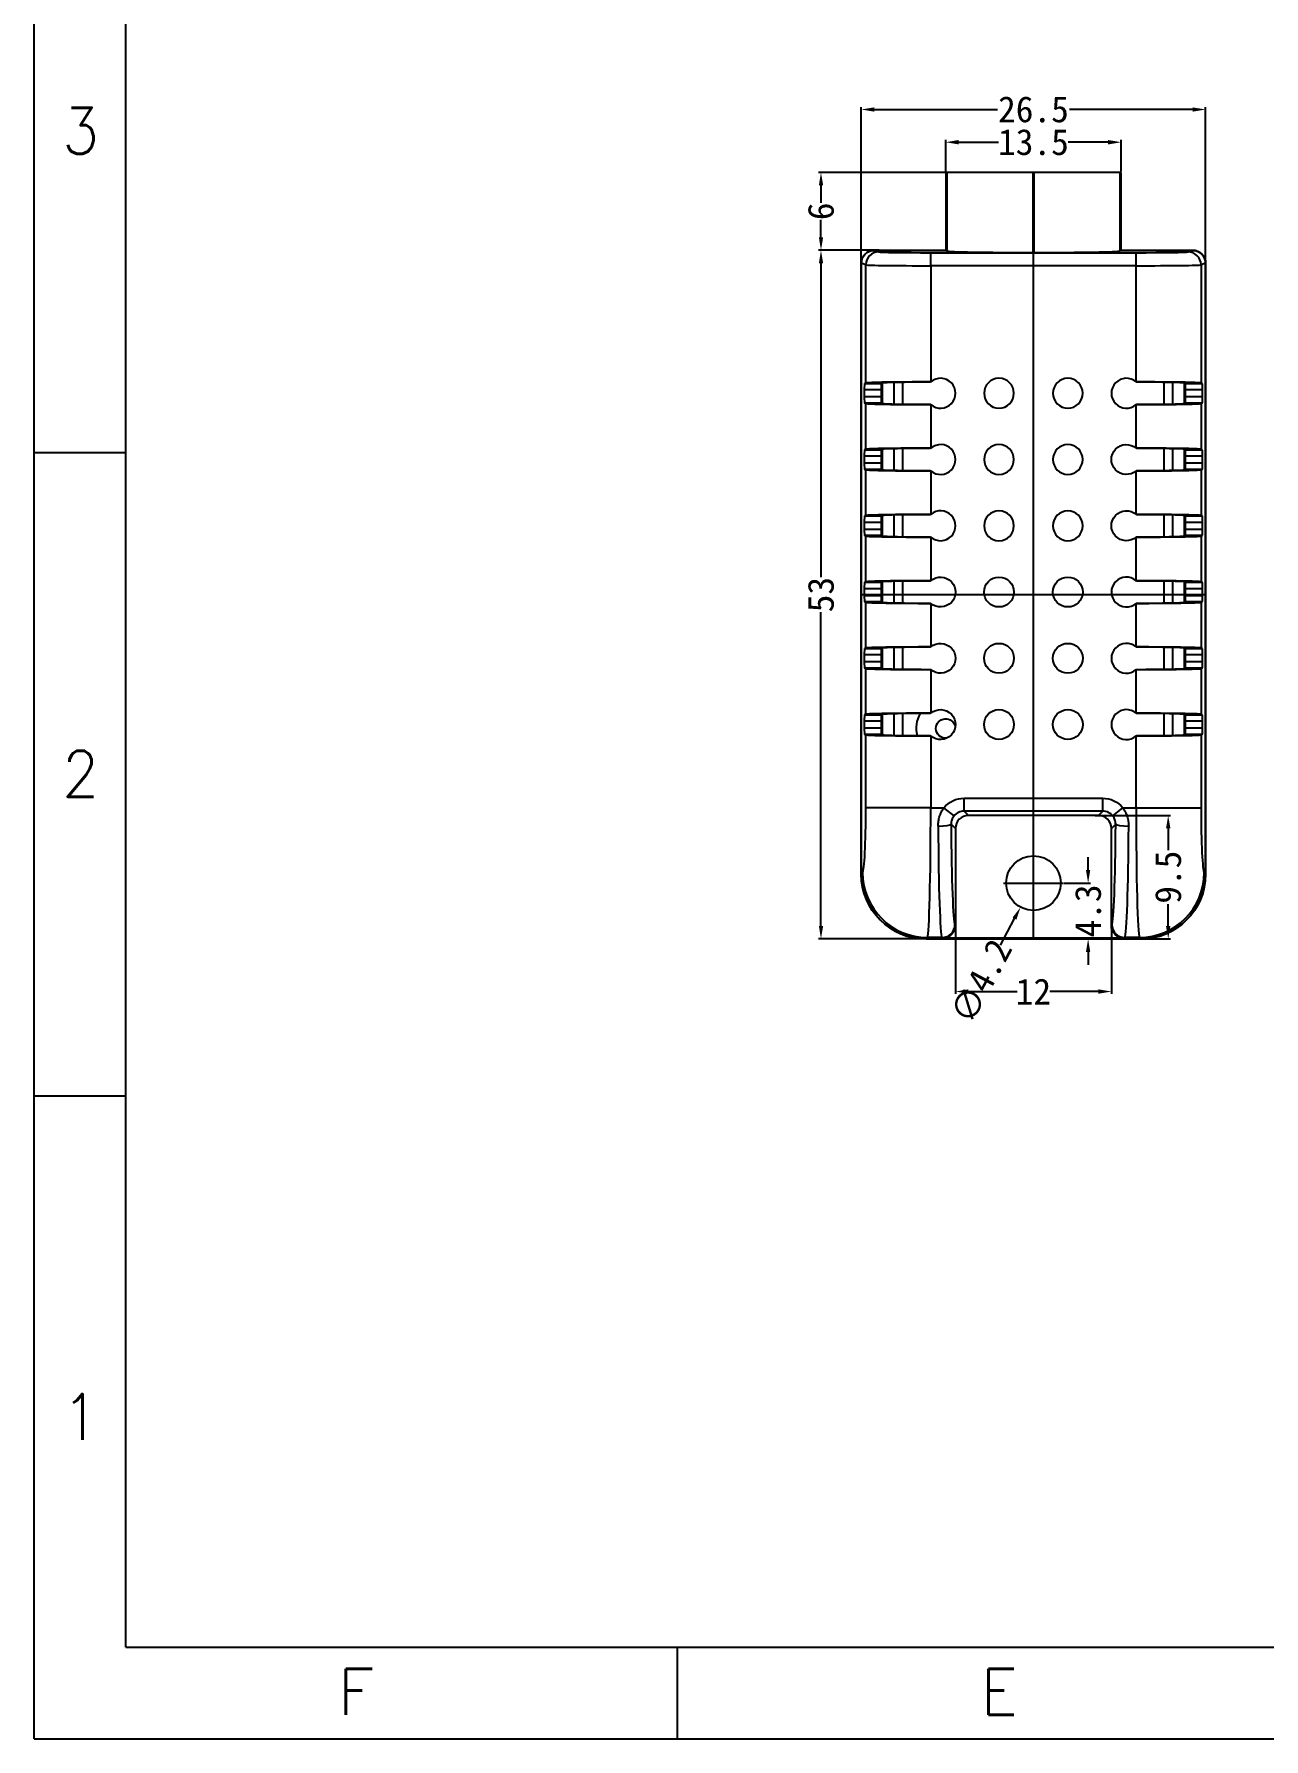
# Model space of a CAD drawing. Header units: millimetres. Extents: x 2445 to 2742, y 1300 to 1510.
# Drawn here: x 2445 to 2539.6, y 1300.1 to 1431.3 of the extents above; entities that cross this region are included whole.
import ezdxf
from ezdxf.enums import TextEntityAlignment as Align
from ezdxf.lldxf.tags import DXFTag

# ---------------------------------------------------------------- set-up
doc = ezdxf.new("R2010")
doc.units = ezdxf.units.MM
doc.layers.add('1', color=7, linetype='Continuous', true_color=0xffffff)
doc.styles.get("Standard").update_dxf_attribs({"font": ''})
doc.styles.add('TEXTSTYLE_0', font='txt_____.ttf', dxfattribs={"width": 0.8})
doc.styles.get('Standard').set_extended_font_data('SimSun')
tags = doc.linetypes.add('CENTER', pattern=[2, 1.25, -0.25, 0.25, -0.25]).pattern_tags.tags
tags[10:11] = [DXFTag(74, 4), DXFTag(75, 0), DXFTag(340, '0'), DXFTag(46, 0.0), DXFTag(50, 0.0), DXFTag(44, 0.0), DXFTag(45, 0.0)]
tags[8:9] = [DXFTag(74, 4), DXFTag(75, 0), DXFTag(340, '0'), DXFTag(46, 0.0), DXFTag(50, 0.0), DXFTag(44, 0.0), DXFTag(45, 0.0)]
tags[6:7] = [DXFTag(74, 4), DXFTag(75, 0), DXFTag(340, '0'), DXFTag(46, 0.0), DXFTag(50, 0.0), DXFTag(44, 0.0), DXFTag(45, 0.0)]
tags[4:5] = [DXFTag(74, 4), DXFTag(75, 0), DXFTag(340, '0'), DXFTag(46, 0.0), DXFTag(50, 0.0), DXFTag(44, 0.0), DXFTag(45, 0.0)]
doc.dimstyles.new('副本 Standard', dxfattribs={"dimtxt": 2, "dimasz": 1, "dimexe": 0.18, "dimexo": 0.0625, "dimgap": 0.09, "dimtad": 0, "dimdsep": 46, "dimtxsty": 'Standard', "dimcen": 0.09, "dimclrd": 5, "dimclre": 5, "dimclrt": 6, "dimadec": 0, "dimazin": 2, "dimtfac": 1, "dimtofl": 0, "dimtmove": 0, "dimatfit": 3, "dimfxl": 0, "dimtolj": 1, "dimtzin": 0, "dimarcsym": 0})

# ---------------------------------------------------------------- blocks, each defined once
blk = doc.blocks.new('*D6')
at = {"color": 5, "lineweight": -2, "transparency": 16777216}
for p, q in [((2508.65, 1413.51), (2508.65, 1425.72)), ((2509.65, 1425.54), (2519.13, 1425.54)), ((2534.15, 1425.54), (2524.67, 1425.54)), ((2535.15, 1413.51), (2535.15, 1425.72))]:
    blk.add_line(p, q, dxfattribs=at)
at = {"color": 5, "transparency": 16777216}
for points in [[(2509.65, 1425.7), (2509.65, 1425.37), (2508.65, 1425.54)], [(2534.15, 1425.7), (2534.15, 1425.37), (2535.15, 1425.54)]]:
    blk.add_solid(points, dxfattribs=at)
at = {"layer": 'Defpoints', "color": 0, "transparency": 16777216}
for p in [(2535.15, 1425.54), (2508.65, 1413.45), (2535.15, 1413.45)]:
    blk.add_point(p, dxfattribs=at)
at = {"color": 6, "transparency": 16777216, "insert": (2521.9, 1425.54), "char_height": 2, "attachment_point": 5}
blk.add_mtext('\\A1;26.5', dxfattribs=at)
blk = doc.blocks.new('*D7')
at = {"color": 5, "lineweight": -2, "transparency": 16777216}
for p, q in [((2510.02, 1414.7), (2505.37, 1414.7)), ((2505.55, 1413.7), (2505.55, 1389.54)), ((2505.55, 1362.7), (2505.55, 1386.86)), ((2513.78, 1361.7), (2505.37, 1361.7))]:
    blk.add_line(p, q, dxfattribs=at)
at = {"color": 5, "transparency": 16777216}
for points in [[(2505.39, 1413.7), (2505.72, 1413.7), (2505.55, 1414.7)], [(2505.39, 1362.7), (2505.72, 1362.7), (2505.55, 1361.7)]]:
    blk.add_solid(points, dxfattribs=at)
at = {"layer": 'Defpoints', "color": 0, "transparency": 16777216}
for p in [(2510.08, 1414.7), (2505.55, 1361.7), (2513.85, 1361.7)]:
    blk.add_point(p, dxfattribs=at)
at = {"color": 6, "transparency": 16777216, "insert": (2505.55, 1388.2), "char_height": 2, "attachment_point": 5, "rotation": 90}
blk.add_mtext('\\A1;53', dxfattribs=at)
blk = doc.blocks.new('*D8')
at = {"color": 5, "lineweight": -2, "transparency": 16777216}
for p, q in [((2515.15, 1420.76), (2515.15, 1423.2)), ((2516.15, 1423.02), (2519.21, 1423.02)), ((2527.65, 1423.02), (2524.58, 1423.02)), ((2528.65, 1420.76), (2528.65, 1423.2))]:
    blk.add_line(p, q, dxfattribs=at)
at = {"color": 5, "transparency": 16777216}
for points in [[(2516.15, 1423.19), (2516.15, 1422.85), (2515.15, 1423.02)], [(2527.65, 1423.19), (2527.65, 1422.85), (2528.65, 1423.02)]]:
    blk.add_solid(points, dxfattribs=at)
at = {"layer": 'Defpoints', "color": 0, "transparency": 16777216}
for p in [(2528.65, 1423.02), (2515.15, 1420.7), (2528.65, 1420.7)]:
    blk.add_point(p, dxfattribs=at)
at = {"color": 6, "transparency": 16777216, "insert": (2521.9, 1423.02), "char_height": 2, "attachment_point": 5}
blk.add_mtext('\\A1;13.5', dxfattribs=at)
blk = doc.blocks.new('*D9')
at = {"color": 5, "lineweight": -2, "transparency": 16777216}
for p, q in [((2515.34, 1420.7), (2505.37, 1420.7)), ((2505.55, 1419.7), (2505.55, 1418.36)), ((2505.55, 1415.7), (2505.55, 1417.04)), ((2507.04, 1414.7), (2505.37, 1414.7))]:
    blk.add_line(p, q, dxfattribs=at)
at = {"color": 5, "transparency": 16777216}
for points in [[(2505.39, 1419.7), (2505.72, 1419.7), (2505.55, 1420.7)], [(2505.39, 1415.7), (2505.72, 1415.7), (2505.55, 1414.7)]]:
    blk.add_solid(points, dxfattribs=at)
at = {"layer": 'Defpoints', "color": 0, "transparency": 16777216}
for p in [(2515.4, 1420.7), (2505.55, 1414.7), (2507.1, 1414.7)]:
    blk.add_point(p, dxfattribs=at)
at = {"color": 6, "transparency": 16777216, "insert": (2505.55, 1417.7), "char_height": 2, "attachment_point": 5, "rotation": 90}
blk.add_mtext('\\A1;6', dxfattribs=at)
blk = doc.blocks.new('*D10')
at = {"color": 5, "lineweight": -2, "transparency": 16777216}
for p, q in [((2526.11, 1367), (2526.11, 1368)), ((2524.27, 1366), (2526.29, 1366)), ((2524.27, 1361.7), (2526.29, 1361.7)), ((2526.11, 1360.7), (2526.11, 1359.7))]:
    blk.add_line(p, q, dxfattribs=at)
at = {"color": 5, "transparency": 16777216}
for points in [[(2525.94, 1367), (2526.27, 1367), (2526.11, 1366)], [(2525.94, 1360.7), (2526.27, 1360.7), (2526.11, 1361.7)]]:
    blk.add_solid(points, dxfattribs=at)
at = {"layer": 'Defpoints', "color": 0, "transparency": 16777216}
for p in [(2524.21, 1366), (2524.21, 1361.7), (2526.11, 1361.7)]:
    blk.add_point(p, dxfattribs=at)
at = {"color": 6, "transparency": 16777216, "insert": (2526.11, 1363.85), "char_height": 2, "attachment_point": 5, "rotation": 90}
blk.add_mtext('\\A1;4.3', dxfattribs=at)
blk = doc.blocks.new('*D11')
at = {"color": 5, "lineweight": -2, "transparency": 16777216}
for p, q in [((2521.81, 1366), (2521.99, 1366)), ((2521.9, 1365.91), (2521.9, 1366.09)), ((2519.36, 1361.23), (2520.44, 1363.26))]:
    blk.add_line(p, q, dxfattribs=at)
at = {"color": 5, "transparency": 16777216}
blk.add_solid([(2520.29, 1363.34), (2520.59, 1363.18), (2520.91, 1364.14)], dxfattribs=at)
at = {"layer": 'Defpoints', "color": 0, "transparency": 16777216}
for p in [(2522.89, 1367.85), (2520.91, 1364.14)]:
    blk.add_point(p, dxfattribs=at)
at = {"color": 6, "transparency": 16777216, "insert": (2517.87, 1358.44), "char_height": 2, "attachment_point": 5, "rotation": 61.9601}
blk.add_mtext('\\A1;∅4.2', dxfattribs=at)
blk = doc.blocks.new('44aa')
at = {"color": 7, "linetype": 'Continuous'}
for p, q in [((-297, 0), (-297, 210.02)), ((-289.93, 7.07), (-289.93, 202.95)), ((-297, 99), (-289.93, 99)), ((-297, 49.5), (-289.93, 49.5)), ((-289.93, 7.07), (-7.07, 7.07)), ((-247.5, 0), (-247.5, 7.07)), ((-297, 0), (0, 0))]:
    blk.add_line(p, q, dxfattribs=at)
at = {"color": 2, "linetype": 'Continuous', "style": 'TEXTSTYLE_0'}
for s, width, p, p2 in [('3', 0.8, (-294.84, 122.01), (-292.01, 122.01)), ('2', 0.8, (-294.84, 72.51), (-292.01, 72.51)), ('1', 1.199187, (-294.84, 23.01), (-292.01, 23.01)), ('F', 0.8, (-273.65, 1.86), (-270.82, 1.86)), ('E', 0.8, (-224.15, 1.86), (-221.32, 1.86))]:
    blk.add_text(s, height=3.54, dxfattribs=dict(at, width=width)).set_placement(p, p2, align=Align.FIT)
blk = doc.blocks.new('SUN_6HWZ35TKUHLG5E9ZFKZ2V2VAJLS')
blk.add_blockref('44aa', (0, 0))
blk = doc.blocks.new('*D30')
at = {"color": 5, "lineweight": -2, "transparency": 16777216}
for p, q in [((2527.9, 1363.63), (2527.9, 1357.47)), ((2515.9, 1363.29), (2515.9, 1357.47)), ((2516.9, 1357.65), (2520.64, 1357.65)), ((2526.9, 1357.65), (2523.16, 1357.65))]:
    blk.add_line(p, q, dxfattribs=at)
at = {"color": 5, "transparency": 16777216}
for points in [[(2516.9, 1357.82), (2516.9, 1357.48), (2515.9, 1357.65)], [(2526.9, 1357.82), (2526.9, 1357.48), (2527.9, 1357.65)]]:
    blk.add_solid(points, dxfattribs=at)
at = {"layer": 'Defpoints', "color": 0, "transparency": 16777216}
for p in [(2515.9, 1363.35), (2527.9, 1363.69), (2527.9, 1357.65)]:
    blk.add_point(p, dxfattribs=at)
at = {"color": 6, "transparency": 16777216, "insert": (2521.9, 1357.65), "char_height": 2, "attachment_point": 5}
blk.add_mtext('\\A1;12', dxfattribs=at)
blk = doc.blocks.new('*D31')
at = {"color": 5, "lineweight": -2, "transparency": 16777216}
for p, q in [((2526.64, 1371.2), (2532.45, 1371.2)), ((2532.27, 1370.2), (2532.27, 1368.52)), ((2532.27, 1362.7), (2532.27, 1364.37)), ((2525.87, 1361.7), (2532.45, 1361.7))]:
    blk.add_line(p, q, dxfattribs=at)
at = {"color": 5, "transparency": 16777216}
for points in [[(2532.1, 1370.2), (2532.44, 1370.2), (2532.27, 1371.2)], [(2532.1, 1362.7), (2532.44, 1362.7), (2532.27, 1361.7)]]:
    blk.add_solid(points, dxfattribs=at)
at = {"layer": 'Defpoints', "color": 0, "transparency": 16777216}
for p in [(2526.58, 1371.2), (2525.81, 1361.7), (2532.27, 1361.7)]:
    blk.add_point(p, dxfattribs=at)
at = {"color": 6, "transparency": 16777216, "insert": (2532.27, 1366.45), "char_height": 2, "attachment_point": 5, "rotation": 90}
blk.add_mtext('\\A1;9.5', dxfattribs=at)

msp = doc.modelspace()

# ---------------------------------------------------------------- linework, layer by layer
at = {"layer": '1', "color": 151}
for p, q in [((2515.149, 1420.698), (2515.149, 1414.698)), ((2515.251, 1420.698), (2515.149, 1420.698)), ((2515.251, 1414.646), (2515.251, 1420.698)), ((2521.847, 1420.698), (2515.251, 1420.698)), ((2521.847, 1420.698), (2521.847, 1414.535)), ((2521.95, 1420.698), (2521.847, 1420.698)), ((2521.95, 1414.535), (2521.95, 1420.698)), ((2528.546, 1420.698), (2521.95, 1420.698)), ((2528.546, 1420.698), (2528.546, 1414.646)), ((2528.649, 1420.698), (2528.546, 1420.698)), ((2528.649, 1414.698), (2528.649, 1420.698)), ((2509.649, 1414.698), (2510.002, 1414.58)), ((2509.649, 1414.698), (2515.149, 1414.698)), ((2513.996, 1413.514), (2513.996, 1414.514)), ((2513.996, 1414.514), (2529.801, 1414.514)), ((2515.149, 1414.698), (2515.251, 1414.646)), ((2521.95, 1414.535), (2521.847, 1414.535)), ((2528.649, 1414.698), (2528.546, 1414.646)), ((2528.649, 1414.698), (2534.148, 1414.698)), ((2529.801, 1413.514), (2529.801, 1414.514)), ((2533.796, 1414.58), (2534.148, 1414.698)), ((2509.003, 1413.58), (2508.649, 1413.698)), ((2508.649, 1366.691), (2508.649, 1413.698)), ((2509.003, 1404.487), (2509.003, 1413.58)), ((2529.801, 1413.514), (2513.996, 1413.514)), ((2513.996, 1413.514), (2513.996, 1404.57)), ((2529.801, 1404.57), (2529.801, 1413.514)), ((2535.149, 1413.698), (2534.794, 1413.58)), ((2534.794, 1413.58), (2534.794, 1404.487)), ((2535.149, 1413.698), (2535.149, 1366.691)), ((2509.003, 1404.487), (2508.91, 1404.456)), ((2508.91, 1404.456), (2510.212, 1404.456)), ((2510.301, 1404.486), (2510.212, 1404.456)), ((2513.996, 1404.57), (2513.999, 1404.57)), ((2529.798, 1404.57), (2529.801, 1404.57)), ((2533.585, 1404.456), (2533.496, 1404.486)), ((2533.585, 1404.456), (2534.887, 1404.456)), ((2534.887, 1404.456), (2534.794, 1404.487)), ((2508.885, 1403.956), (2508.885, 1403.439)), ((2510.186, 1403.956), (2508.885, 1403.956)), ((2508.885, 1403.439), (2510.186, 1403.439)), ((2509.003, 1402.908), (2508.91, 1402.939)), ((2510.212, 1402.939), (2508.91, 1402.939)), ((2509.003, 1399.387), (2509.003, 1402.908)), ((2510.186, 1403.956), (2510.186, 1403.439)), ((2510.237, 1403.198), (2510.19, 1403.198)), ((2510.301, 1402.909), (2510.212, 1402.939)), ((2513.996, 1402.825), (2513.999, 1402.825)), ((2513.996, 1402.825), (2513.996, 1399.47)), ((2529.798, 1402.825), (2529.801, 1402.825)), ((2529.801, 1399.47), (2529.801, 1402.825)), ((2533.585, 1402.939), (2533.496, 1402.909)), ((2533.561, 1403.198), (2533.608, 1403.198)), ((2534.887, 1402.939), (2533.585, 1402.939)), ((2534.913, 1403.956), (2533.611, 1403.956)), ((2533.611, 1403.439), (2533.611, 1403.956)), ((2533.611, 1403.439), (2534.913, 1403.439)), ((2534.887, 1402.939), (2534.794, 1402.908)), ((2534.794, 1402.908), (2534.794, 1399.387)), ((2534.913, 1403.439), (2534.913, 1403.956)), ((2508.885, 1398.856), (2508.885, 1398.339)), ((2510.186, 1398.856), (2508.885, 1398.856)), ((2509.003, 1399.387), (2508.91, 1399.356)), ((2508.91, 1399.356), (2510.212, 1399.356)), ((2510.186, 1398.856), (2510.186, 1398.339)), ((2510.237, 1399.198), (2510.193, 1399.198)), ((2510.301, 1399.386), (2510.212, 1399.356)), ((2513.996, 1399.47), (2513.999, 1399.47)), ((2529.798, 1399.47), (2529.801, 1399.47)), ((2533.585, 1399.356), (2533.496, 1399.386)), ((2533.561, 1399.198), (2533.604, 1399.198)), ((2533.585, 1399.356), (2534.887, 1399.356)), ((2534.913, 1398.856), (2533.611, 1398.856)), ((2533.611, 1398.339), (2533.611, 1398.856)), ((2534.887, 1399.356), (2534.794, 1399.387)), ((2534.913, 1398.339), (2534.913, 1398.856)), ((2508.885, 1398.339), (2510.186, 1398.339)), ((2509.003, 1397.808), (2508.91, 1397.839)), ((2510.212, 1397.839), (2508.91, 1397.839)), ((2509.003, 1394.287), (2509.003, 1397.808)), ((2510.301, 1397.809), (2510.212, 1397.839)), ((2513.996, 1397.725), (2513.996, 1394.37)), ((2513.996, 1397.725), (2513.999, 1397.725)), ((2529.798, 1397.725), (2529.801, 1397.725)), ((2529.801, 1394.37), (2529.801, 1397.725)), ((2533.585, 1397.839), (2533.496, 1397.809)), ((2534.887, 1397.839), (2533.585, 1397.839)), ((2533.611, 1398.339), (2534.913, 1398.339)), ((2534.887, 1397.839), (2534.794, 1397.808)), ((2534.794, 1397.808), (2534.794, 1394.287)), ((2508.885, 1393.756), (2508.885, 1393.239)), ((2510.186, 1393.756), (2508.885, 1393.756)), ((2509.003, 1394.287), (2508.91, 1394.256)), ((2508.91, 1394.256), (2510.212, 1394.256)), ((2510.186, 1393.756), (2510.186, 1393.239)), ((2510.301, 1394.286), (2510.212, 1394.256)), ((2513.996, 1394.37), (2513.999, 1394.37)), ((2529.798, 1394.37), (2529.801, 1394.37)), ((2533.585, 1394.256), (2533.496, 1394.286)), ((2533.585, 1394.256), (2534.887, 1394.256)), ((2534.913, 1393.756), (2533.611, 1393.756)), ((2533.611, 1393.239), (2533.611, 1393.756)), ((2534.887, 1394.256), (2534.794, 1394.287)), ((2534.913, 1393.239), (2534.913, 1393.756)), ((2508.885, 1393.239), (2510.186, 1393.239)), ((2509.003, 1392.708), (2508.91, 1392.739)), ((2510.212, 1392.739), (2508.91, 1392.739)), ((2509.003, 1389.187), (2509.003, 1392.708)), ((2510.301, 1392.709), (2510.212, 1392.739)), ((2513.996, 1392.625), (2513.999, 1392.625)), ((2513.996, 1392.625), (2513.996, 1389.27)), ((2529.798, 1392.625), (2529.801, 1392.625)), ((2529.801, 1389.27), (2529.801, 1392.625)), ((2533.585, 1392.739), (2533.496, 1392.709)), ((2534.887, 1392.739), (2533.585, 1392.739)), ((2533.611, 1393.239), (2534.913, 1393.239)), ((2534.887, 1392.739), (2534.794, 1392.708)), ((2534.794, 1392.708), (2534.794, 1389.187)), ((2508.885, 1388.656), (2508.885, 1388.139)), ((2510.186, 1388.656), (2508.885, 1388.656)), ((2509.003, 1389.187), (2508.91, 1389.156)), ((2508.91, 1389.156), (2510.212, 1389.156)), ((2510.186, 1388.656), (2510.186, 1388.139)), ((2510.301, 1389.186), (2510.212, 1389.156)), ((2513.996, 1389.27), (2513.999, 1389.27)), ((2529.798, 1389.27), (2529.801, 1389.27)), ((2533.585, 1389.156), (2533.496, 1389.186)), ((2533.585, 1389.156), (2534.887, 1389.156)), ((2534.913, 1388.656), (2533.611, 1388.656)), ((2533.611, 1388.139), (2533.611, 1388.656)), ((2534.887, 1389.156), (2534.794, 1389.187)), ((2534.913, 1388.139), (2534.913, 1388.656)), ((2508.885, 1388.139), (2510.186, 1388.139)), ((2509.003, 1387.608), (2508.91, 1387.639)), ((2510.212, 1387.639), (2508.91, 1387.639)), ((2509.003, 1384.087), (2509.003, 1387.608)), ((2510.301, 1387.609), (2510.212, 1387.639)), ((2513.996, 1387.525), (2513.999, 1387.525)), ((2513.996, 1387.525), (2513.996, 1384.17)), ((2529.798, 1387.525), (2529.801, 1387.525)), ((2529.801, 1384.17), (2529.801, 1387.525)), ((2533.585, 1387.639), (2533.496, 1387.609)), ((2534.887, 1387.639), (2533.585, 1387.639)), ((2533.611, 1388.139), (2534.913, 1388.139)), ((2534.887, 1387.639), (2534.794, 1387.608)), ((2534.794, 1387.608), (2534.794, 1384.087)), ((2508.885, 1383.556), (2508.885, 1383.039)), ((2510.186, 1383.556), (2508.885, 1383.556)), ((2508.885, 1383.039), (2510.186, 1383.039)), ((2509.003, 1384.087), (2508.91, 1384.056)), ((2508.91, 1384.056), (2510.212, 1384.056)), ((2510.186, 1383.556), (2510.186, 1383.039)), ((2510.301, 1384.086), (2510.212, 1384.056)), ((2513.996, 1384.17), (2513.999, 1384.17)), ((2529.798, 1384.17), (2529.801, 1384.17)), ((2533.585, 1384.056), (2533.496, 1384.086)), ((2533.585, 1384.056), (2534.887, 1384.056)), ((2534.913, 1383.556), (2533.611, 1383.556)), ((2533.611, 1383.039), (2533.611, 1383.556)), ((2533.611, 1383.039), (2534.913, 1383.039)), ((2534.887, 1384.056), (2534.794, 1384.087)), ((2534.913, 1383.039), (2534.913, 1383.556)), ((2509.003, 1382.508), (2508.91, 1382.539)), ((2510.212, 1382.539), (2508.91, 1382.539)), ((2509.003, 1378.987), (2509.003, 1382.508)), ((2510.237, 1382.698), (2510.193, 1382.698)), ((2510.301, 1382.509), (2510.212, 1382.539)), ((2513.996, 1382.425), (2513.999, 1382.425)), ((2513.996, 1382.425), (2513.996, 1379.07)), ((2529.798, 1382.425), (2529.801, 1382.425)), ((2529.801, 1379.07), (2529.801, 1382.425)), ((2533.585, 1382.539), (2533.496, 1382.509)), ((2533.561, 1382.698), (2533.604, 1382.698)), ((2534.887, 1382.539), (2533.585, 1382.539)), ((2534.887, 1382.539), (2534.794, 1382.508)), ((2534.794, 1382.508), (2534.794, 1378.987)), ((2513.996, 1379.07), (2513.999, 1379.07)), ((2529.798, 1379.07), (2529.801, 1379.07)), ((2508.885, 1378.456), (2508.885, 1377.939)), ((2510.186, 1378.456), (2508.885, 1378.456)), ((2508.885, 1377.939), (2510.186, 1377.939)), ((2509.003, 1378.987), (2508.91, 1378.956)), ((2508.91, 1378.956), (2510.212, 1378.956)), ((2510.186, 1378.456), (2510.186, 1377.939)), ((2510.237, 1378.698), (2510.19, 1378.698)), ((2510.301, 1378.986), (2510.212, 1378.956)), ((2533.585, 1378.956), (2533.496, 1378.986)), ((2533.561, 1378.698), (2533.608, 1378.698)), ((2533.585, 1378.956), (2534.887, 1378.956)), ((2534.913, 1378.456), (2533.611, 1378.456)), ((2533.611, 1377.939), (2533.611, 1378.456)), ((2533.611, 1377.939), (2534.913, 1377.939)), ((2534.887, 1378.956), (2534.794, 1378.987)), ((2534.913, 1377.939), (2534.913, 1378.456)), ((2509.003, 1377.408), (2508.91, 1377.439)), ((2510.212, 1377.439), (2508.91, 1377.439)), ((2509.003, 1371.79), (2509.003, 1377.408)), ((2510.301, 1377.409), (2510.212, 1377.439)), ((2513.996, 1377.325), (2513.999, 1377.325)), ((2513.996, 1377.325), (2513.996, 1371.79)), ((2529.798, 1377.325), (2529.801, 1377.325)), ((2529.801, 1371.79), (2529.801, 1377.325)), ((2533.585, 1377.439), (2533.496, 1377.409)), ((2534.887, 1377.439), (2533.585, 1377.439)), ((2534.887, 1377.439), (2534.794, 1377.408)), ((2534.794, 1377.408), (2534.794, 1371.79)), ((2516.565, 1372.53), (2527.232, 1372.53)), ((2516.565, 1371.531), (2516.565, 1372.53)), ((2527.232, 1371.531), (2527.232, 1372.53)), ((2513.996, 1371.79), (2509.003, 1371.79)), ((2513.996, 1371.79), (2515.012, 1371.79)), ((2515.788, 1371.161), (2515.012, 1371.79)), ((2527.232, 1371.531), (2516.565, 1371.531)), ((2516.565, 1371.531), (2516.898, 1371.198)), ((2526.899, 1371.198), (2516.898, 1371.198)), ((2526.899, 1371.198), (2527.232, 1371.531)), ((2528.009, 1371.161), (2528.785, 1371.79)), ((2528.785, 1371.79), (2529.801, 1371.79)), ((2529.801, 1371.79), (2534.794, 1371.79)), ((2515.899, 1370.199), (2515.569, 1370.528)), ((2515.899, 1370.199), (2515.899, 1362.75)), ((2528.229, 1370.528), (2527.899, 1370.199)), ((2527.899, 1362.75), (2527.899, 1370.199)), ((2508.649, 1366.691), (2508.755, 1366.797)), ((2535.043, 1366.797), (2535.149, 1366.691)), ((2515.864, 1362.802), (2515.899, 1362.75)), ((2527.899, 1362.75), (2527.934, 1362.802)), ((2513.748, 1361.804), (2513.642, 1361.698)), ((2530.156, 1361.698), (2513.642, 1361.698)), ((2514.864, 1361.804), (2513.748, 1361.804)), ((2514.9, 1361.75), (2514.864, 1361.804)), ((2528.897, 1361.75), (2514.9, 1361.75)), ((2528.933, 1361.804), (2528.897, 1361.75)), ((2530.049, 1361.804), (2528.933, 1361.804)), ((2530.156, 1361.698), (2530.049, 1361.804))]:
    msp.add_line(p, q, dxfattribs=at)
at = {"layer": '1', "color": 132}
for p, q in [((2515.149, 1414.698), (2509.649, 1414.698)), ((2534.149, 1414.698), (2528.649, 1414.698)), ((2508.649, 1413.698), (2508.649, 1366.698)), ((2535.149, 1366.698), (2535.149, 1413.698)), ((2510.286, 1402.914), (2510.286, 1404.481)), ((2511.186, 1402.87), (2511.186, 1404.524)), ((2511.849, 1402.86), (2511.849, 1404.535)), ((2531.949, 1402.86), (2531.949, 1404.535)), ((2532.611, 1404.524), (2532.611, 1402.87)), ((2533.511, 1404.481), (2533.511, 1402.914)), ((2510.186, 1403.698), (2510.237, 1403.698)), ((2510.237, 1403.698), (2510.237, 1402.931)), ((2533.561, 1403.698), (2533.611, 1403.698)), ((2533.561, 1402.931), (2533.561, 1403.698)), ((2510.237, 1399.364), (2510.237, 1398.698)), ((2510.286, 1397.814), (2510.286, 1399.38)), ((2511.186, 1397.77), (2511.186, 1399.424)), ((2511.849, 1397.76), (2511.849, 1399.435)), ((2531.949, 1397.76), (2531.949, 1399.435)), ((2532.611, 1399.424), (2532.611, 1397.77)), ((2533.511, 1399.38), (2533.511, 1397.814)), ((2533.561, 1398.698), (2533.561, 1399.364)), ((2510.186, 1398.698), (2510.237, 1398.698)), ((2533.561, 1398.698), (2533.611, 1398.698)), ((2510.286, 1392.715), (2510.286, 1394.281)), ((2511.186, 1392.671), (2511.186, 1394.324)), ((2511.849, 1392.66), (2511.849, 1394.335)), ((2531.949, 1392.66), (2531.949, 1394.335)), ((2532.611, 1394.324), (2532.611, 1392.671)), ((2533.511, 1394.281), (2533.511, 1392.715)), ((2510.286, 1387.615), (2510.286, 1389.181)), ((2511.186, 1387.571), (2511.186, 1389.225)), ((2511.849, 1387.56), (2511.849, 1389.236)), ((2531.949, 1387.56), (2531.949, 1389.236)), ((2532.611, 1389.225), (2532.611, 1387.571)), ((2533.511, 1389.181), (2533.511, 1387.615)), ((2510.186, 1383.198), (2510.237, 1383.198)), ((2510.237, 1383.198), (2510.237, 1382.531)), ((2510.286, 1382.515), (2510.286, 1384.081)), ((2511.186, 1382.471), (2511.186, 1384.125)), ((2511.849, 1382.46), (2511.849, 1384.136)), ((2531.949, 1382.46), (2531.949, 1384.136)), ((2532.611, 1384.125), (2532.611, 1382.471)), ((2533.511, 1384.081), (2533.511, 1382.515)), ((2533.561, 1383.198), (2533.611, 1383.198)), ((2533.561, 1382.531), (2533.561, 1383.198)), ((2510.186, 1378.198), (2510.237, 1378.198)), ((2510.237, 1378.964), (2510.237, 1378.198)), ((2510.286, 1377.414), (2510.286, 1378.981)), ((2511.186, 1377.371), (2511.186, 1379.025)), ((2511.849, 1377.36), (2511.849, 1379.035)), ((2531.949, 1377.36), (2531.949, 1379.035)), ((2532.611, 1379.025), (2532.611, 1377.371)), ((2533.511, 1378.981), (2533.511, 1377.414)), ((2533.561, 1378.198), (2533.561, 1378.964)), ((2533.561, 1378.198), (2533.611, 1378.198)), ((2513.649, 1361.698), (2530.149, 1361.698))]:
    msp.add_line(p, q, dxfattribs=at)
at = {"layer": '1', "color": 1, "linetype": 'CENTER', "ltscale": 2.6924}
for p, q in [((2521.899, 1361.698), (2521.899, 1414.698)), ((2508.649, 1388.198), (2535.149, 1388.198))]:
    msp.add_line(p, q, dxfattribs=at)
at = {"layer": '1', "color": 1, "linetype": 'CENTER', "ltscale": 2.1336}
for p, q in [((2521.899, 1363.688), (2521.899, 1368.308)), ((2519.589, 1365.998), (2524.209, 1365.998))]:
    msp.add_line(p, q, dxfattribs=at)
at = {"layer": '1', "color": 151, "extrusion": (0, 0, -1)}
for centre in [(-2519.249, 1403.698), (-2524.549, 1403.698), (-2519.249, 1398.598), (-2524.549, 1398.598), (-2519.249, 1393.498), (-2524.549, 1393.498)]:
    msp.add_circle(centre, 1.15, dxfattribs=at)
at = {"layer": '1', "color": 151}
for centre, radius in [((2519.249, 1388.398), 1.15), ((2524.549, 1388.398), 1.15), ((2519.249, 1383.298), 1.15), ((2524.549, 1383.298), 1.15), ((2519.249, 1378.198), 1.15), ((2524.549, 1378.198), 1.15), ((2521.899, 1365.998), 2.1)]:
    msp.add_circle(centre, radius, dxfattribs=at)
at = {"layer": '1', "color": 132}
for centre, radius, start, end in [((2509.649, 1413.698), 1, 90, 180), ((2534.149, 1413.698), 1, 0, 90), ((2513.649, 1366.698), 5, 180, 270), ((2530.149, 1366.698), 5, 270, 0)]:
    msp.add_arc(centre, radius, start, end, dxfattribs=at)
at = {"layer": '1', "color": 151}
for centre, start, end in [((2514.749, 1403.698), 229.32529, 130.67471), ((2529.049, 1403.698), 49.32529, 310.67471), ((2514.749, 1398.598), 229.32529, 130.67471), ((2514.749, 1393.498), 229.32529, 130.67471), ((2529.049, 1388.398), 49.32529, 310.67471), ((2529.049, 1383.298), 49.32529, 310.67471), ((2529.049, 1378.198), 49.32529, 310.67471)]:
    msp.add_arc(centre, 1.15, start, end, dxfattribs=at)
at = {"layer": '1', "color": 151, "extrusion": (0, 0, -1)}
for centre, start, end in [((-2529.049, 1398.598), 229.32529, 130.67471), ((-2529.049, 1393.498), 229.32529, 130.67471), ((-2514.749, 1388.398), 49.32529, 310.67471), ((-2514.749, 1383.298), 49.32529, 310.67471), ((-2514.749, 1378.198), 49.32529, 310.67471)]:
    msp.add_arc(centre, 1.15, start, end, dxfattribs=at)
at = {"layer": '1', "color": 132, "extrusion": (0, 0, -1)}
for radius, start, end in [(2.25, 345.92626, 30.68437), (0.75, 0, 169.71751), (0.75, 264.02628, 0)]:
    msp.add_arc((-2515.149, 1377.898), radius, start, end, dxfattribs=at)
at = {"layer": '1', "color": 151, "extrusion": (0, 0, -1)}
for centre, major_axis, ratio, start_param, end_param in [((2509.65, 1413.697), (-0.95, 0.316), 0.9984779, 5.962135, 7.5320179), ((2534.147, 1413.697), (0.95, 0.316), 0.9984779, 5.0343527, 6.6042357), ((2516.568, 1370.529), (-1.416, 1.416), 0.9987828, 6.1788115, 7.0679745), ((2527.23, 1370.529), (-1.416, -1.416), 0.9987828, 2.3568035, 3.2459664), ((2513.656, 1366.704), (-3.545, -3.545), 0.9972647, 5.4991567, 7.0672139), ((2530.142, 1366.704), (3.545, -3.545), 0.9972647, 5.4991567, 7.0672139), ((2514.898, 1362.751), (-0.556, 0.834), 0.9980229, 2.159478, 3.7284478), ((2528.899, 1362.751), (-0.556, -0.834), 0.9980229, 5.6963301, 7.2652999)]:
    msp.add_ellipse(centre, major_axis=major_axis, ratio=ratio, start_param=start_param, end_param=end_param, dxfattribs=at)
at = {"layer": '1', "color": 151}
for centre, major_axis, ratio, start_param, end_param in [((2510.002, 1413.58), (-0.316, -0.949), 0.9984779, 3.4635564, 5.0334393), ((2513.996, 1414.584), (4, 0), 0.0174551, 3.1939525, 4.712389), ((2521.847, 1414.65), (6.6, 0), 0.0174551, 3.1764992, 4.712389), ((2521.95, 1414.65), (6.6, 0), 0.0174551, 4.712389, 6.2482787), ((2529.801, 1414.584), (4, 0), 0.0174551, 4.712389, 6.2308254), ((2533.796, 1413.58), (0.316, -0.949), 0.9984779, 1.249746, 2.8196289), ((2513.996, 1413.584), (5, 0), 0.0139641, 3.1939525, 4.712389), ((2529.801, 1413.584), (5, 0), 0.0139641, 4.712389, 6.2308254), ((2508.911, 1403.956), (0, 0.5), 0.0524078, 0.0174533, 1.5707963), ((2513.996, 1404.483), (5, 0), 0.0174551, 1.5707963, 3.0892328), ((2510.212, 1403.956), (0, 0.5), 0.0524078, 0.0174533, 1.5707963), ((2513.996, 1404.483), (3.7, 0), 0.0174551, 1.5769221, 3.0892328), ((2514.749, 1403.698), (0.86, 0.763), 0.9999995, 1.5547732, 1.5845382), ((2529.049, 1403.698), (0.762, 0.861), 0.9999995, 6.267869, 6.2976341), ((2529.801, 1404.483), (5, 0), 0.0174551, 0.0523599, 1.5707963), ((2529.801, 1404.483), (3.7, 0), 0.0174551, 0.0523599, 1.5646705), ((2533.585, 1403.956), (0, 0.5), 0.0524078, 4.712389, 6.265732), ((2534.887, 1403.956), (0, 0.5), 0.0524078, 4.712389, 6.265732), ((2508.911, 1403.439), (0, 0.5), 0.0524078, 1.5707963, 3.1241394), ((2513.996, 1402.913), (5, 0), 0.0174551, 3.1939525, 4.712389), ((2510.212, 1403.439), (0, 0.5), 0.0524078, 1.5707963, 3.1241394), ((2513.996, 1402.913), (3.7, 0), 0.0174551, 3.1939525, 4.7062632), ((2514.749, 1403.698), (0.763, 0.86), 0.9999998, 3.1275196, 3.1572847), ((2529.049, 1403.698), (-0.754, 0.868), 1, 3.1361355, 3.1659006), ((2529.801, 1402.913), (5, 0), 0.0174551, 4.712389, 6.2308254), ((2529.801, 1402.913), (3.7, 0), 0.0174551, 4.7185148, 6.2308254), ((2533.585, 1403.439), (0, 0.5), 0.0524078, 3.1590459, 4.712389), ((2534.887, 1403.439), (0, 0.5), 0.0524078, 3.1590459, 4.712389), ((2508.911, 1398.856), (0, 0.5), 0.0524078, 0.0174533, 1.5707963), ((2513.996, 1399.383), (5, 0), 0.0174551, 1.5707963, 3.0892328), ((2510.212, 1398.856), (0, 0.5), 0.0524078, 0.0174533, 1.5707963), ((2513.996, 1399.383), (3.7, 0), 0.0174551, 1.5769221, 3.0892328), ((2514.749, 1398.598), (-0.763, 0.86), 0.9999998, 6.2674933, 6.2972584), ((2529.049, 1398.598), (-0.861, 0.762), 0.9999997, 4.6972241, 4.7269892), ((2529.801, 1399.383), (5, 0), 0.0174551, 0.0523599, 1.5707963), ((2529.801, 1399.383), (3.7, 0), 0.0174551, 0.0523599, 1.5646705), ((2533.585, 1398.856), (0, 0.5), 0.0524078, 4.712389, 6.265732), ((2534.887, 1398.856), (0, 0.5), 0.0524078, 4.712389, 6.265732), ((2508.911, 1398.339), (0, 0.5), 0.0524078, 1.5707963, 3.1241394), ((2513.996, 1397.813), (5, 0), 0.0174551, 3.1939525, 4.712389), ((2510.212, 1398.339), (0, 0.5), 0.0524078, 1.5707963, 3.1241394), ((2513.996, 1397.813), (3.7, 0), 0.0174551, 3.1939525, 4.7062632), ((2514.749, 1398.598), (-0.858, 0.766), 0.9999999, 1.5600014, 1.5897665), ((2529.049, 1398.598), (0.858, 0.766), 0.9999999, 4.6934188, 4.7231839), ((2529.801, 1397.813), (5, 0), 0.0174551, 4.712389, 6.2308254), ((2529.801, 1397.813), (3.7, 0), 0.0174551, 4.7185148, 6.2308254), ((2533.585, 1398.339), (0, 0.5), 0.0524078, 3.1590459, 4.712389), ((2534.887, 1398.339), (0, 0.5), 0.0524078, 3.1590459, 4.712389), ((2508.911, 1393.756), (0, 0.5), 0.0524078, 0.0174533, 1.5707963), ((2513.996, 1394.283), (5, 0), 0.0174551, 1.5707963, 3.0892328), ((2510.212, 1393.756), (0, 0.5), 0.0524078, 0.0174533, 1.5707963), ((2513.996, 1394.283), (3.7, 0), 0.0174551, 1.5769221, 3.0892328), ((2514.749, 1393.498), (-0.761, 0.862), 0.9999999, 6.2696689, 6.299434), ((2529.049, 1393.498), (0.765, 0.859), 0.9999999, 6.2714111, 6.3011761), ((2529.801, 1394.283), (5, 0), 0.0174551, 0.0523599, 1.5707963), ((2529.801, 1394.283), (3.7, 0), 0.0174551, 0.0523599, 1.5646705), ((2533.585, 1393.756), (0, 0.5), 0.0524078, 4.712389, 6.265732), ((2534.887, 1393.756), (0, 0.5), 0.0524078, 4.712389, 6.265732), ((2508.911, 1393.239), (0, 0.5), 0.0524078, 1.5707963, 3.1241394), ((2513.996, 1392.713), (5, 0), 0.0174551, 3.1939525, 4.712389), ((2510.212, 1393.239), (0, 0.5), 0.0524078, 1.5707963, 3.1241394), ((2513.996, 1392.713), (3.7, 0), 0.0174551, 3.1939525, 4.7062632), ((2514.749, 1393.498), (0.76, 0.863), 1, 3.1233803, 3.1531453), ((2529.049, 1393.498), (-0.763, 0.86), 0.9999998, 3.1259861, 3.1557512), ((2529.801, 1392.713), (5, 0), 0.0174551, 4.712389, 6.2308254), ((2529.801, 1392.713), (3.7, 0), 0.0174551, 4.7185148, 6.2308254), ((2533.585, 1393.239), (0, 0.5), 0.0524078, 3.1590459, 4.712389), ((2534.887, 1393.239), (0, 0.5), 0.0524078, 3.1590459, 4.712389), ((2508.911, 1388.656), (0, 0.5), 0.0524078, 0.0174533, 1.5707963), ((2513.996, 1389.183), (5, 0), 0.0174551, 1.5707963, 3.0892328), ((2510.212, 1388.656), (0, 0.5), 0.0524078, 0.0174533, 1.5707963), ((2513.996, 1389.183), (3.7, 0), 0.0174551, 1.5769221, 3.0892328), ((2514.749, 1388.398), (0.86, 0.763), 0.9999999, 1.5547333, 1.5844983), ((2529.049, 1388.398), (-0.862, 0.761), 0.9999999, 4.6958019, 4.725567), ((2529.801, 1389.183), (5, 0), 0.0174551, 0.0523599, 1.5707963), ((2529.801, 1389.183), (3.7, 0), 0.0174551, 0.0523599, 1.5646705), ((2533.585, 1388.656), (0, 0.5), 0.0524078, 4.712389, 6.265732), ((2534.887, 1388.656), (0, 0.5), 0.0524078, 4.712389, 6.265732), ((2508.911, 1388.139), (0, 0.5), 0.0524078, 1.5707963, 3.1241394), ((2513.996, 1387.613), (5, 0), 0.0174551, 3.1939525, 4.712389), ((2510.212, 1388.139), (0, 0.5), 0.0524078, 1.5707963, 3.1241394), ((2513.996, 1387.613), (3.7, 0), 0.0174551, 3.1939525, 4.7062632), ((2514.749, 1388.398), (-0.862, 0.761), 0.9999999, 1.5543624, 1.5841275), ((2529.049, 1388.398), (0.861, 0.762), 0.9999999, 4.6974494, 4.7272144), ((2529.801, 1387.613), (5, 0), 0.0174551, 4.712389, 6.2308254), ((2529.801, 1387.613), (3.7, 0), 0.0174551, 4.7185148, 6.2308254), ((2533.585, 1388.139), (0, 0.5), 0.0524078, 3.1590459, 4.712389), ((2534.887, 1388.139), (0, 0.5), 0.0524078, 3.1590459, 4.712389), ((2508.911, 1383.556), (0, 0.5), 0.0524078, 0.0174533, 1.5707963), ((2508.911, 1383.039), (0, 0.5), 0.0524078, 1.5707963, 3.1241394), ((2513.996, 1384.083), (5, 0), 0.0174551, 1.5707963, 3.0892328), ((2510.212, 1383.556), (0, 0.5), 0.0524078, 0.0174533, 1.5707963), ((2510.212, 1383.039), (0, 0.5), 0.0524078, 1.5707963, 3.1241394), ((2513.996, 1384.083), (3.7, 0), 0.0174551, 1.5769221, 3.0892328), ((2514.749, 1383.298), (0.864, 0.759), 1, 1.5597337, 1.5894988), ((2529.049, 1383.298), (-0.864, 0.759), 1, 4.6936865, 4.7234516), ((2529.801, 1384.083), (5, 0), 0.0174551, 0.0523599, 1.5707963), ((2529.801, 1384.083), (3.7, 0), 0.0174551, 0.0523599, 1.5646705), ((2533.585, 1383.556), (0, 0.5), 0.0524078, 4.712389, 6.265732), ((2533.585, 1383.039), (0, 0.5), 0.0524078, 3.1590459, 4.712389), ((2534.887, 1383.556), (0, 0.5), 0.0524078, 4.712389, 6.265732), ((2534.887, 1383.039), (0, 0.5), 0.0524078, 3.1590459, 4.712389), ((2513.996, 1382.513), (5, 0), 0.0174551, 3.1939525, 4.712389), ((2513.996, 1382.513), (3.7, 0), 0.0174551, 3.1939525, 4.7062632), ((2514.749, 1383.298), (-0.864, 0.759), 1, 1.5520938, 1.5818589), ((2529.049, 1383.298), (0.864, 0.759), 1, 4.7013264, 4.7310915), ((2529.801, 1382.513), (5, 0), 0.0174551, 4.712389, 6.2308254), ((2529.801, 1382.513), (3.7, 0), 0.0174551, 4.7185148, 6.2308254), ((2513.996, 1378.983), (5, 0), 0.0174551, 1.5707963, 3.0892328), ((2514.749, 1378.198), (-0.765, 0.858), 0.9999999, 6.2650035, 6.2947686), ((2529.049, 1378.198), (-0.86, 0.764), 0.9999998, 4.6988407, 4.7286057), ((2529.801, 1378.983), (5, 0), 0.0174551, 0.0523599, 1.5707963), ((2508.911, 1378.456), (0, 0.5), 0.0524078, 0.0174533, 1.5707963), ((2508.911, 1377.939), (0, 0.5), 0.0524078, 1.5707963, 3.1241394), ((2510.212, 1378.456), (0, 0.5), 0.0524078, 0.0174533, 1.5707963), ((2510.212, 1377.939), (0, 0.5), 0.0524078, 1.5707963, 3.1241394), ((2513.996, 1378.983), (3.7, 0), 0.0174551, 1.5769221, 3.0892328), ((2529.801, 1378.983), (3.7, 0), 0.0174551, 0.0523599, 1.5646705), ((2533.585, 1378.456), (0, 0.5), 0.0524078, 4.712389, 6.265732), ((2533.585, 1377.939), (0, 0.5), 0.0524078, 3.1590459, 4.712389), ((2534.887, 1378.456), (0, 0.5), 0.0524078, 4.712389, 6.265732), ((2534.887, 1377.939), (0, 0.5), 0.0524078, 3.1590459, 4.712389), ((2513.996, 1377.413), (5, 0), 0.0174551, 3.1939525, 4.712389), ((2513.996, 1377.413), (3.7, 0), 0.0174551, 3.1939525, 4.7062632), ((2514.749, 1378.198), (0.763, 0.86), 0.9999998, 3.127951, 3.157716), ((2529.049, 1378.198), (-0.762, 0.861), 0.9999999, 3.1267751, 3.1565402), ((2529.801, 1377.413), (5, 0), 0.0174551, 4.712389, 6.2308254), ((2529.801, 1377.413), (3.7, 0), 0.0174551, 4.7185148, 6.2308254), ((2508.741, 1371.79), (0, 5), 0.0524078, 3.1939525, 4.712389), ((2513.734, 1371.79), (0, 10), 0.0262039, 3.1939525, 4.712389), ((2516.568, 1370.529), (-0.71, 0.71), 0.9963586, 5.4983961, 6.3875591), ((2516.899, 1370.197), (-0.708, 0.708), 0.9987828, 5.4983961, 7.0679745), ((2526.898, 1370.197), (-0.708, -0.708), 0.9987828, 2.3568035, 3.9263818), ((2527.23, 1370.529), (0.71, 0.71), 0.9963586, 6.1788115, 7.0679745), ((2530.063, 1371.79), (0, 10), 0.0262039, 1.5707963, 3.0892328), ((2535.056, 1371.79), (0, 5), 0.0524078, 1.5707963, 3.0892328), ((2514.569, 1370.528), (1, 0.005), 0.1401714, 4.711696, 6.2479305), ((2514.881, 1371.79), (0, 10), 0.0314287, 1.7114326, 3.0892328), ((2515.88, 1371.79), (0, 9), 0.0349208, 1.7114326, 3.0892328), ((2527.917, 1371.79), (0, 9), 0.0349208, 3.1939525, 4.5717527), ((2529.228, 1370.528), (-1, 0.005), 0.1401714, 0.0352548, 1.5714893), ((2528.917, 1371.79), (0, 10), 0.0314287, 3.1939525, 4.5717527), ((2513.748, 1366.797), (3.536, -3.536), 0.9972647, 3.9283603, 5.4964176), ((2530.049, 1366.797), (-3.536, -3.536), 0.9972647, 0.7867677, 2.354825), ((2514.864, 1362.802), (0.832, 0.555), 0.9980229, 4.1255338, 5.6945036), ((2528.933, 1362.802), (-0.832, 0.555), 0.9980229, 0.5886817, 2.1576515)]:
    msp.add_ellipse(centre, major_axis=major_axis, ratio=ratio, start_param=start_param, end_param=end_param, dxfattribs=at)
for points, knots in [([(2514.569, 1370.388), (2514.569, 1370.513), (2514.578, 1370.637), (2514.614, 1370.883), (2514.642, 1371.006), (2514.716, 1371.243), (2514.762, 1371.358), (2514.846, 1371.526), (2514.876, 1371.581), (2514.941, 1371.688), (2514.975, 1371.74), (2515.012, 1371.79)], [0, 0, 0, 0, 0.25, 0.25, 0.5, 0.5, 0.75, 0.75, 0.875, 0.875, 1, 1, 1, 1]), ([(2528.785, 1371.79), (2528.822, 1371.739), (2528.857, 1371.687), (2528.922, 1371.58), (2528.952, 1371.525), (2529.035, 1371.358), (2529.081, 1371.243), (2529.156, 1371.003), (2529.183, 1370.881), (2529.22, 1370.636), (2529.228, 1370.513), (2529.228, 1370.388)], [0, 0, 0, 0, 0.125, 0.125, 0.25, 0.25, 0.5, 0.5, 0.75, 0.75, 1, 1, 1, 1]), ([(2515.788, 1371.161), (2515.752, 1371.117), (2515.719, 1371.068), (2515.663, 1370.967), (2515.64, 1370.915), (2515.604, 1370.807), (2515.59, 1370.751), (2515.572, 1370.64), (2515.568, 1370.584), (2515.569, 1370.528)], [0, 0, 0, 0, 0.25, 0.25, 0.5, 0.5, 0.75, 0.75, 1, 1, 1, 1]), ([(2528.229, 1370.528), (2528.23, 1370.64), (2528.213, 1370.751), (2528.157, 1370.915), (2528.134, 1370.967), (2528.078, 1371.068), (2528.046, 1371.116), (2528.009, 1371.161)], [0, 0, 0, 0, 0.5, 0.5, 0.75, 0.75, 1, 1, 1, 1])]:
    msp.add_open_spline(points, degree=3, knots=knots, dxfattribs=at)

# ---------------------------------------------------------------- block references
msp.add_blockref('SUN_6HWZ35TKUHLG5E9ZFKZ2V2VAJLS', (2742.002, 1300.127))

# ---------------------------------------------------------------- dimensions: what is measured, and where the dimension line sits
dim = msp.add_linear_dim(base=(2535.149, 1425.536), p1=(2508.649, 1413.446), p2=(2535.149, 1413.446), dimstyle='副本 Standard')
dim.commit()
dim.dimension.update_dxf_attribs({"geometry": '*D6', "text_midpoint": (2521.899, 1425.536), "dimtype": 160})
for base, p1, p2, picture, middle in [((2528.649, 1423.019), (2515.149, 1420.698), (2528.649, 1420.698), '*D8', (2521.899, 1423.019)), ((2527.899, 1357.649), (2515.899, 1363.349), (2527.899, 1363.689), '*D30', (2521.899, 1357.649))]:
    dim = msp.add_linear_dim(base=base, p1=p1, p2=p2, dimstyle='副本 Standard')
    dim.commit()
    dim.dimension.update_dxf_attribs({"geometry": picture, "text_midpoint": middle})
for base, p1, p2, picture, middle in [((2505.554, 1414.698), (2515.399, 1420.698), (2507.101, 1414.698), '*D9', (2505.554, 1417.698)), ((2505.554, 1361.698), (2510.083, 1414.698), (2513.846, 1361.698), '*D7', (2505.554, 1388.198)), ((2532.268, 1361.698), (2526.582, 1371.198), (2525.811, 1361.698), '*D31', (2532.268, 1366.448)), ((2526.107, 1361.698), (2524.209, 1365.998), (2524.209, 1361.698), '*D10', (2526.107, 1363.848))]:
    dim = msp.add_linear_dim(base=base, p1=p1, p2=p2, angle=90, dimstyle='副本 Standard')
    dim.commit()
    dim.dimension.update_dxf_attribs({"geometry": picture, "text_midpoint": middle})
dim = msp.add_diameter_dim_2p(p1=(2522.886, 1367.851), p2=(2520.911, 1364.144), dimstyle='副本 Standard')
dim.commit()
dim.dimension.update_dxf_attribs({"geometry": '*D11', "text_midpoint": (2517.873, 1358.439), "dimtype": 163})

doc.saveas('drawing.dxf')
